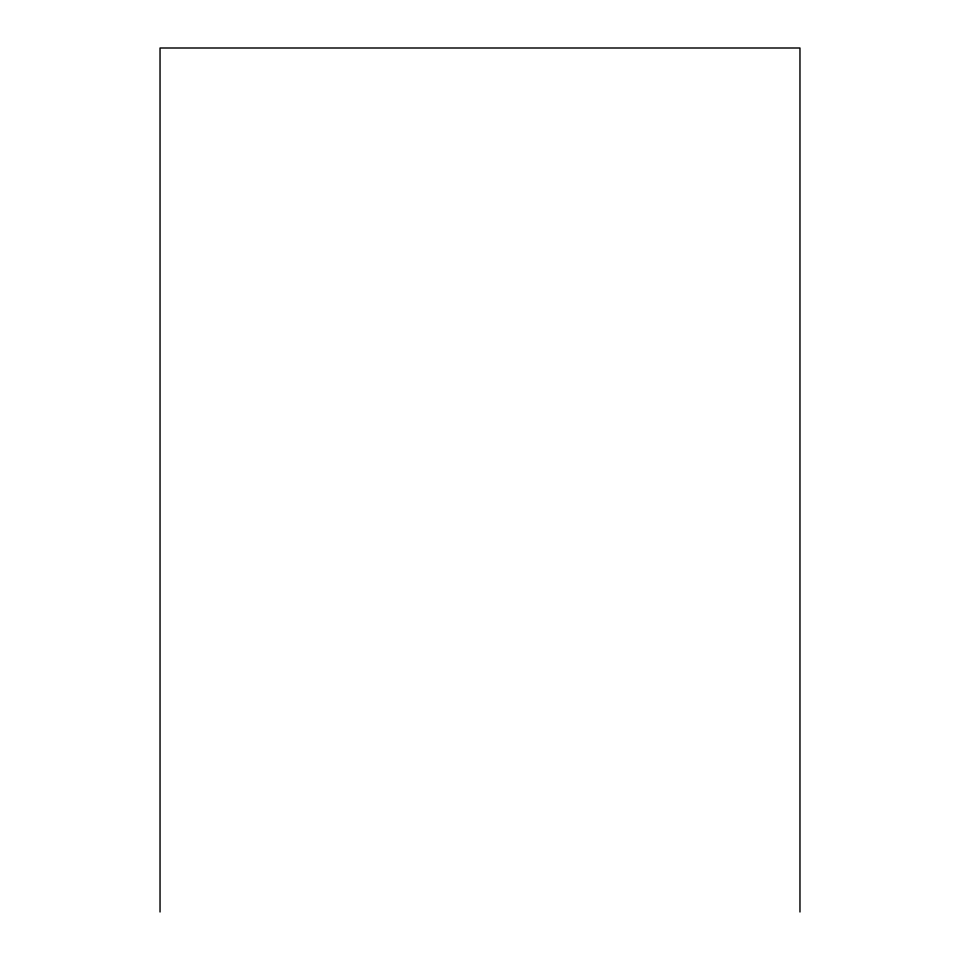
<?xml version="1.0" encoding="UTF-8"?>
<svg xmlns="http://www.w3.org/2000/svg" width="960" height="960" viewBox="0 0 960 960"><rect width="100%" height="100%" fill="white"/><g stroke="black" fill="none" stroke-linecap="round" stroke-linejoin="round"><path stroke-width="1.44" d="M799.968 912L799.968 48L160.032 48L160.032 912"/></g></svg>
